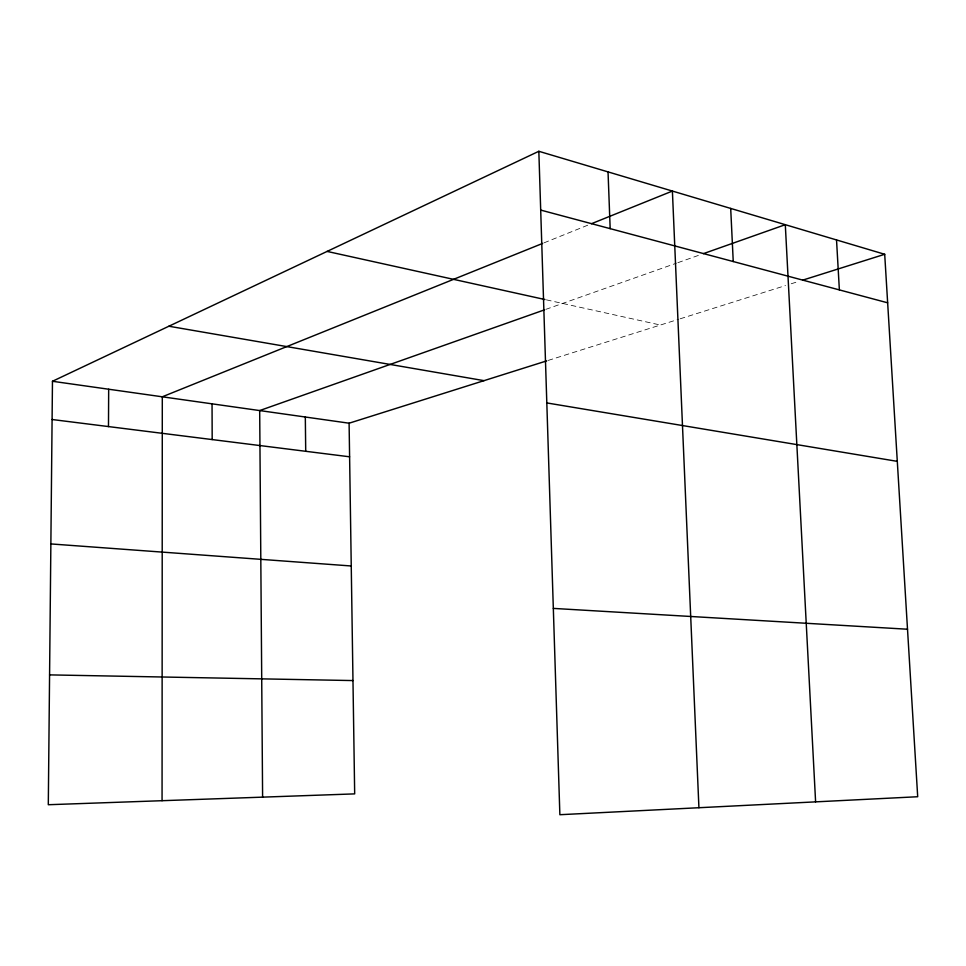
<?xml version="1.0" encoding="UTF-8"?>
<svg xmlns="http://www.w3.org/2000/svg" width="966" height="966" viewBox="0 0 966 966"><rect width="100%" height="100%" fill="white"/><g stroke="black" fill="none" stroke-linecap="round" stroke-linejoin="round"><path stroke-width="0.72" stroke-dasharray="4.83 3.62" d="M544.027 242.84L588.668 224.837M545.802 309.374L676.454 263.175M677.878 262.68L700.604 254.638M548.12 360.439L678.76 319.239M680.185 318.792L785.503 285.574M791.226 283.762L798.387 281.504M546.418 299.858L660.382 325.035"/><path stroke-width="1.45" d="M162.059 800.705L162.3 396.797L542.638 243.408M108.482 426.574L108.675 389.226M538.835 151.288L559.869 814.712L917.7 796.733L884.699 254.287L538.835 151.288L52.466 381.28L48.3 804.726L354.679 793.883L349.1 423.205L546.696 360.886M591.458 223.714L672.396 191.063L698.925 807.721M544.401 309.881L259.685 410.562L262.607 797.143M703.441 253.635L785.298 224.692L815.606 801.852M802.674 280.152L884.699 254.287M49.58 674.884L352.976 680.571M553.325 608.399L907.509 629.228M50.872 543.93L351.25 565.979M52.092 419.51L349.607 456.797M52.466 381.28L349.1 423.205M546.816 402.931L897.293 461.35M168.869 326.23L484.002 380.652M327.088 251.414L544.945 299.532M540.694 210.081L887.645 302.805M836.532 239.942L839.369 289.897M730.694 208.427L733.242 261.544M608.037 171.9L610.174 228.64M305.316 417.01L305.715 451.291M212.049 403.836L212.182 439.566"/></g></svg>
